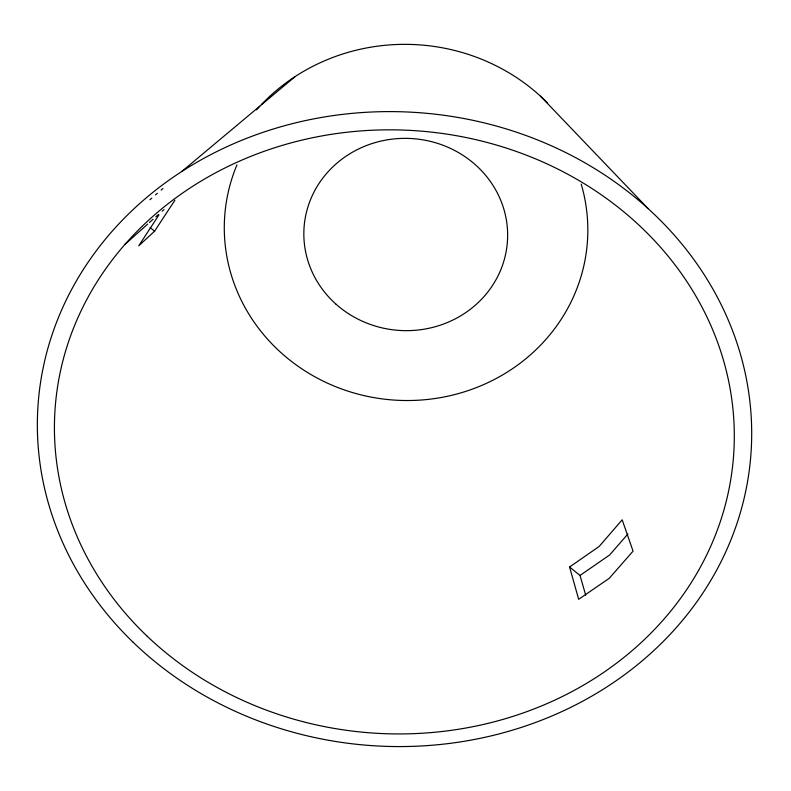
<?xml version="1.0" encoding="UTF-8"?>
<svg xmlns="http://www.w3.org/2000/svg" width="791" height="791" viewBox="0 0 791 791"><rect width="100%" height="100%" fill="white"/><g stroke="black" fill="none" stroke-linecap="round" stroke-linejoin="round"><path stroke-width="1.19" d="M158.961 214.885L138.732 245.833L154.591 231.199L174.87 200.261M627.886 533.984L609.624 554.985L580.021 575.452L585.706 595.168M125.097 244.241L147.67 224.1M149.469 222.489L153.078 219.265M155.787 216.853L158.497 214.43M149.954 199.718L151.813 198.106M155.53 194.893L157.399 193.291M161.117 190.077L162.976 188.466M162.165 211.227L164.034 209.625M181.693 171.558L295.162 76.549M569.579 567.009L599.192 546.433L622.181 519.816L633.067 551.129L609.268 578.3L578.676 599.301L569.579 567.009L580.021 575.452M150.092 227.561L154.591 231.199M540.5 96.186L648.106 208.606M256.502 109.919A194.21 183.344 3.3 0 1 259.705 106.37M261.356 104.61A194.21 183.344 3.3 0 1 547.54 102.949M581.217 184.105A181.801 171.607 3.3 0 1 396.538 400.226A181.801 171.607 3.3 0 1 236.944 164.894M133.244 642.371A357.305 317.349 3.3 0 0 736.065 526.124A357.305 317.349 3.3 0 0 314.245 118.779A357.305 317.349 3.3 0 0 133.244 642.371M146.711 635.776A340.071 301.925 3.3 0 0 719.869 522.94A340.071 301.925 3.3 0 0 316.499 136.942A340.071 301.925 3.3 0 0 146.711 635.776M335.681 303.882A101.92 96.126 3.3 0 0 504.856 257.47A101.92 96.126 3.3 0 0 376.674 142.172A101.92 96.126 3.3 0 0 335.681 303.882"/></g></svg>
